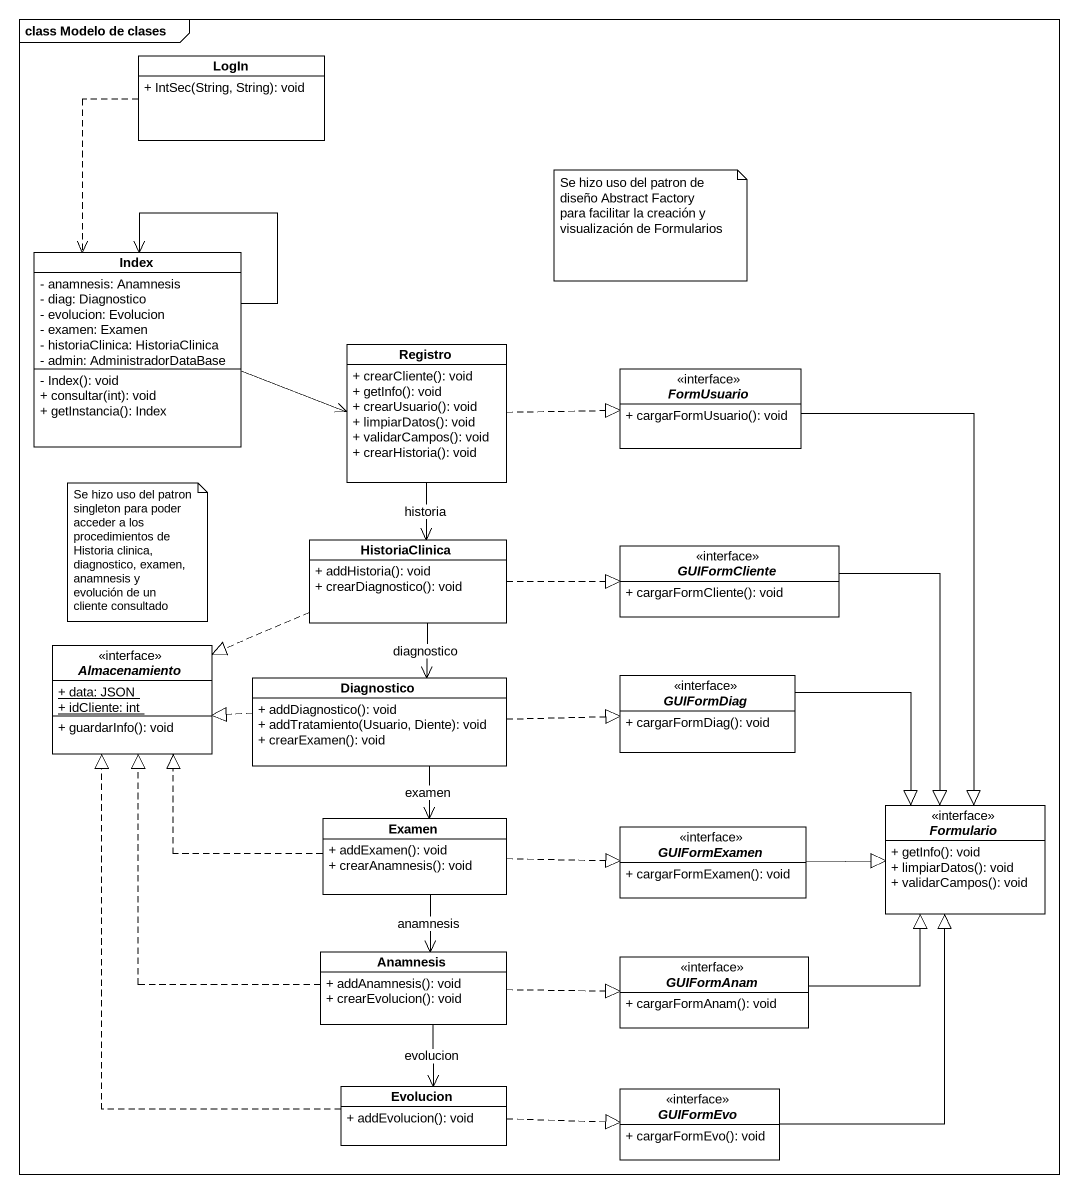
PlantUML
@startuml
mainframe class Modelo de clases
hide circle
hide empty members
skinparam classAttributeIconSize 0
class LogIn {
  + IntSec(String, String): void
}
class Index {
  - anamnesis: Anamnesis
  - diag: Diagnostico
  - evolucion: Evolucion
  - examen: Examen
  - historiaClinica: HistoriaClinica
  - admin: AdministradorDataBase
  - Index(): void
  + consultar(int): void
  + getInstancia(): Index
}
class Registro {
  + crearCliente(): void
  + getInfo(): void
  + crearUsuario(): void
  + limpiarDatos(): void
  + validarCampos(): void
  + crearHistoria(): void
}
interface FormUsuario {
  + cargarFormUsuario(): void
}
class HistoriaClinica {
  + addHistoria(): void
  + crearDiagnostico(): void
}
interface GUIFormCliente {
  + cargarFormCliente(): void
}
interface Almacenamiento {
  {static} + data: JSON
  {static} + idCliente: int
  + guardarInfo(): void
}
class Diagnostico {
  + addDiagnostico(): void
  + addTratamiento(Usuario, Diente): void
  + crearExamen(): void
}
interface GUIFormDiag {
  + cargarFormDiag(): void
}
class Examen {
  + addExamen(): void
  + crearAnamnesis(): void
}
interface GUIFormExamen {
  + cargarFormExamen(): void
}
interface Formulario {
  + getInfo(): void
  + limpiarDatos(): void
  + validarCampos(): void
}
class Anamnesis {
  + addAnamnesis(): void
  + crearEvolucion(): void
}
interface GUIFormAnam {
  + cargarFormAnam(): void
}
class Evolucion {
  + addEvolucion(): void
}
interface GUIFormEvo {
  + cargarFormEvo(): void
}
LogIn ..> Index
Index --> Index
Index -right-> Registro
Registro .right.|> FormUsuario
Registro --> HistoriaClinica : historia
FormUsuario --|> Formulario
HistoriaClinica .right.|> GUIFormCliente
HistoriaClinica .left.|> Almacenamiento
HistoriaClinica --> Diagnostico : diagnostico
GUIFormCliente --|> Formulario
Diagnostico .left.|> Almacenamiento
Diagnostico .right.|> GUIFormDiag
Diagnostico --> Examen : examen
GUIFormDiag -right-|> Formulario
Examen .left.|> Almacenamiento
Examen .right.|> GUIFormExamen
Examen --> Anamnesis : anamnesis
GUIFormExamen -right-|> Formulario
Anamnesis .up.|> Almacenamiento
Anamnesis .right.|> GUIFormAnam
Anamnesis --> Evolucion : evolucion
GUIFormAnam -right-|> Formulario
Evolucion .up.|> Almacenamiento
Evolucion .right.|> GUIFormEvo
GUIFormEvo -up-|> Formulario
note as N1
  Se hizo uso del patron de diseño Abstract Factory
  para facilitar la creación y visualización de Formularios
end note
note as N2
  Se hizo uso del patron singleton para poder acceder a los procedimientos de Historia clinica, diagnostico, examen, anamnesis y evolución de un cliente consultado
end note
@enduml
